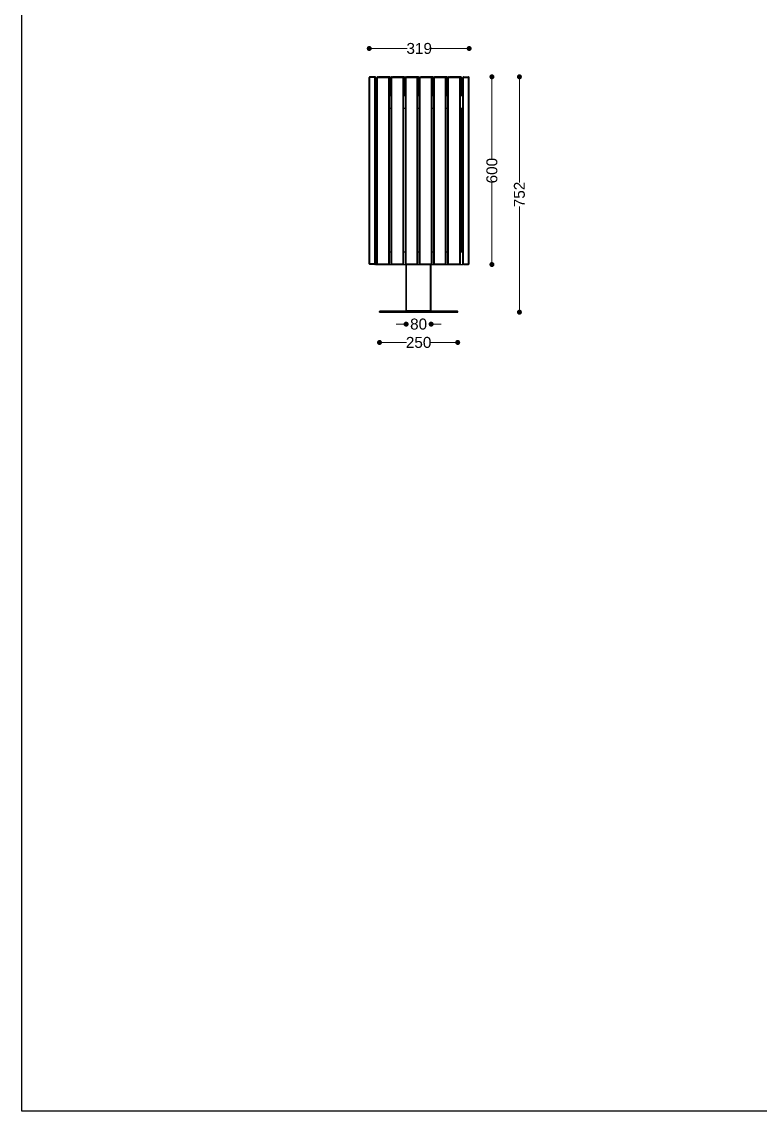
# Model space of a CAD drawing. Header units: millimetres. Extents: x 26080 to 30804, y 14395 to 20634.
# Drawn here: x 26080 to 28442, y 14395 to 17877 of the extents above; entities that cross this region are included whole.
import ezdxf

# ---------------------------------------------------------------- set-up
doc = ezdxf.new("R2010")
doc.units = ezdxf.units.MM
doc.header["$LTSCALE"] = 3
doc.layers.add('Default', color=7, linetype='Continuous')
doc.layers.add('Red', color=1, linetype='Continuous')
doc.styles.get("Standard").update_dxf_attribs({"font": 'arial.ttf'})
doc.dimstyles.new('MATEUSZ', dxfattribs={"dimtxt": 35, "dimasz": 16, "dimexe": 0.18, "dimexo": 0.0625, "dimgap": 0.09, "dimtad": 0, "dimdec": 0, "dimdsep": 46, "dimtxsty": 'Standard', "dimblk": 'DOT', "dimcen": 0.09, "dimse1": 1, "dimse2": 1, "dimadec": 0, "dimazin": 0, "dimtfac": 1, "dimtdec": 0, "dimtofl": 0, "dimtmove": 0, "dimatfit": 3, "dimfxl": 1, "dimtolj": 1, "dimtzin": 0, "dimlwd": 9, "dimlwe": 9, "dimarcsym": 0})

# ---------------------------------------------------------------- blocks, each defined once
blk = doc.blocks.new('_Dot')
at = {"color": 0, "linetype": 'ByBlock', "lineweight": -2}
blk.add_line((-0.5, 0), (-1, 0), dxfattribs=at)
at = {"color": 0, "linetype": 'ByBlock', "const_width": 0.5}
blk.add_lwpolyline([(-0.25, 0, 1), (0.25, 0, 1)], format="xyb", close=True, dxfattribs=at)
blk = doc.blocks.new('*D102')
at = {"color": 0, "lineweight": 9, "transparency": 16777216}
for p, q in [((27207.5, 17791.6), (27312.4, 17791.6)), ((27494.9, 17791.6), (27390, 17791.6))]:
    blk.add_line(p, q, dxfattribs=at)
at = {"layer": 'Defpoints', "color": 0, "transparency": 16777216}
for p in [(27510.9, 17791.6), (27191.5, 17699.1), (27510.9, 17699.1)]:
    blk.add_point(p, dxfattribs=at)
at = {"color": 0, "lineweight": 9, "transparency": 16777216, "xscale": 16, "yscale": 16, "zscale": 16, "rotation": 180}
blk.add_blockref('_Dot', (27191.5, 17791.6), dxfattribs=at)
at = {"color": 0, "lineweight": 9, "transparency": 16777216, "xscale": 16, "yscale": 16, "zscale": 16}
blk.add_blockref('_Dot', (27510.9, 17791.6), dxfattribs=at)
at = {"color": 0, "transparency": 16777216, "insert": (27351.2, 17791.6), "char_height": 35, "attachment_point": 5}
blk.add_mtext('\\A1;319', dxfattribs=at)
blk = doc.blocks.new('*D103')
at = {"color": 0, "lineweight": 9, "transparency": 16777216}
for p, q in [((27293.3, 16910.5), (27277.3, 16910.5)), ((27405.3, 16910.5), (27421.3, 16910.5))]:
    blk.add_line(p, q, dxfattribs=at)
at = {"layer": 'Defpoints', "color": 0, "transparency": 16777216}
for p in [(27309.3, 16954.3), (27389.3, 16954.3), (27389.3, 16910.5)]:
    blk.add_point(p, dxfattribs=at)
at = {"color": 0, "lineweight": 9, "transparency": 16777216, "xscale": 16, "yscale": 16, "zscale": 16}
blk.add_blockref('_Dot', (27309.3, 16910.5), dxfattribs=at)
at = {"color": 0, "lineweight": 9, "transparency": 16777216, "xscale": 16, "yscale": 16, "zscale": 16, "rotation": 180}
blk.add_blockref('_Dot', (27389.3, 16910.5), dxfattribs=at)
at = {"color": 0, "transparency": 16777216, "insert": (27349.3, 16910.5), "char_height": 35, "attachment_point": 5}
blk.add_mtext('\\A1;80', dxfattribs=at)
blk = doc.blocks.new('*D104')
at = {"color": 0, "lineweight": 9, "transparency": 16777216}
for p, q in [((27240.3, 16851.9), (27310.3, 16851.9)), ((27458.3, 16851.9), (27388.3, 16851.9))]:
    blk.add_line(p, q, dxfattribs=at)
at = {"layer": 'Defpoints', "color": 0, "transparency": 16777216}
for p in [(27224.3, 16948.7), (27474.3, 16948.7), (27474.3, 16851.9)]:
    blk.add_point(p, dxfattribs=at)
at = {"color": 0, "lineweight": 9, "transparency": 16777216, "xscale": 16, "yscale": 16, "zscale": 16, "rotation": 180}
blk.add_blockref('_Dot', (27224.3, 16851.9), dxfattribs=at)
at = {"color": 0, "lineweight": 9, "transparency": 16777216, "xscale": 16, "yscale": 16, "zscale": 16}
blk.add_blockref('_Dot', (27474.3, 16851.9), dxfattribs=at)
at = {"color": 0, "transparency": 16777216, "insert": (27349.3, 16851.9), "char_height": 35, "attachment_point": 5}
blk.add_mtext('\\A1;250', dxfattribs=at)
blk = doc.blocks.new('*D105')
at = {"color": 0, "lineweight": 9, "transparency": 16777216}
for p, q in [((27583.8, 17685.1), (27583.8, 17439.9)), ((27583.8, 17117.1), (27583.8, 17362.3))]:
    blk.add_line(p, q, dxfattribs=at)
at = {"layer": 'Defpoints', "color": 0, "transparency": 16777216}
for p in [(27508.9, 17701.1), (27508.9, 17101.1), (27583.8, 17101.1)]:
    blk.add_point(p, dxfattribs=at)
at = {"color": 0, "lineweight": 9, "transparency": 16777216, "xscale": 16, "yscale": 16, "zscale": 16}
for p, rotation in [((27583.8, 17701.1), 90), ((27583.8, 17101.1), 270)]:
    blk.add_blockref('_Dot', p, dxfattribs=dict(at, rotation=rotation))
at = {"color": 0, "transparency": 16777216, "insert": (27583.8, 17401.1), "char_height": 35, "attachment_point": 5, "rotation": 90}
blk.add_mtext('\\A1;600', dxfattribs=at)
blk = doc.blocks.new('*D106')
at = {"color": 0, "lineweight": 9, "transparency": 16777216}
for p, q in [((27671.7, 17685.1), (27671.7, 17363.4)), ((27671.7, 16964.7), (27671.7, 17286.5))]:
    blk.add_line(p, q, dxfattribs=at)
at = {"layer": 'Defpoints', "color": 0, "transparency": 16777216}
for p in [(27508.9, 17701.1), (27671.7, 17701.1), (27474.3, 16948.7)]:
    blk.add_point(p, dxfattribs=at)
at = {"color": 0, "lineweight": 9, "transparency": 16777216, "xscale": 16, "yscale": 16, "zscale": 16}
for p, rotation in [((27671.7, 17701.1), 90), ((27671.7, 16948.7), 270)]:
    blk.add_blockref('_Dot', p, dxfattribs=dict(at, rotation=rotation))
at = {"color": 0, "transparency": 16777216, "insert": (27671.7, 17324.9), "char_height": 35, "attachment_point": 5, "rotation": 90}
blk.add_mtext('\\A1;752', dxfattribs=at)

msp = doc.modelspace()

# ---------------------------------------------------------------- linework, layer by layer
msp.add_lwpolyline([(26080.1, 20633.8), (30803.7, 20633.8), (30803.7, 14394.7), (26080.1, 14394.7)], close=True)
at = {"layer": 'Default'}
for p, q in [((27211.5, 17641.1), (27216.1, 17641.1)), ((27256.1, 17641.1), (27261.5, 17641.1)), ((27301.5, 17641.1), (27307, 17641.1)), ((27347, 17641.1), (27352.4, 17641.1)), ((27392.4, 17641.1), (27397.8, 17641.1)), ((27437.8, 17641.1), (27443.3, 17641.1)), ((27483.3, 17641.1), (27490.9, 17641.1)), ((27211.5, 17601.1), (27216.1, 17601.1)), ((27256.1, 17601.1), (27261.5, 17601.1)), ((27301.5, 17601.1), (27307, 17601.1)), ((27347, 17601.1), (27352.4, 17601.1)), ((27392.4, 17601.1), (27397.8, 17601.1)), ((27437.8, 17601.1), (27443.3, 17601.1)), ((27483.3, 17601.1), (27490.9, 17601.1)), ((27211.5, 17141.1), (27216.1, 17141.1)), ((27256.1, 17141.1), (27261.5, 17141.1)), ((27301.5, 17141.1), (27307, 17141.1)), ((27347, 17141.1), (27352.4, 17141.1)), ((27392.4, 17141.1), (27397.8, 17141.1)), ((27437.8, 17141.1), (27443.3, 17141.1)), ((27483.3, 17141.1), (27490.9, 17141.1)), ((27490.9, 17101.1), (27490.9, 17141.1)), ((27210.9, 17101.1), (27210.9, 17101.7)), ((27210.9, 17101.1), (27490.9, 17101.1)), ((27309.3, 16954.3), (27309.3, 17101.1)), ((27310.9, 16954.3), (27310.9, 17101.1)), ((27387.7, 16954.3), (27387.7, 17101.1)), ((27389.3, 16954.3), (27389.3, 17101.1)), ((27224.3, 16951.1), (27225.9, 16952.7)), ((27224.3, 16948.7), (27224.3, 16951.1)), ((27225.9, 16951.1), (27224.3, 16951.1)), ((27224.3, 16948.7), (27225.9, 16948.7)), ((27225.9, 16952.7), (27472.7, 16952.7)), ((27225.9, 16952.7), (27225.9, 16951.1)), ((27225.9, 16948.7), (27225.9, 16951.1)), ((27225.9, 16951.1), (27472.7, 16951.1)), ((27225.9, 16948.7), (27472.7, 16948.7)), ((27310.9, 16954.3), (27387.7, 16954.3)), ((27472.7, 16952.7), (27474.3, 16951.1)), ((27472.7, 16951.1), (27472.7, 16952.7)), ((27474.3, 16951.1), (27472.7, 16951.1)), ((27472.7, 16948.7), (27472.7, 16951.1)), ((27472.7, 16948.7), (27474.3, 16948.7)), ((27474.3, 16948.7), (27474.3, 16951.1))]:
    msp.add_line(p, q, dxfattribs=at)
for points in [[(27309.3, 16954.3, 0), (27309.3, 16954.3, 0), (27309.3, 16954.3, 0), (27309.3, 16954.3, 0), (27309.3, 16954.3, 0), (27309.3, 16954.3, 0), (27309.3, 16954.3, 0), (27309.3, 16954.3, 0), (27309.3, 16954.3, 0), (27309.3, 16954.3, 0), (27309.3, 16954.3, 0), (27309.3, 16954.3, 0), (27309.3, 16954.3, 0), (27309.3, 16954.3, 0), (27309.3, 16954.3, 0), (27309.5, 16954.3, 0), (27310.9, 16954.3, 0)], [(27310.9, 16954.3, 0), (27310.9, 16952.7, 0)], [(27387.7, 16952.7, 0), (27387.7, 16952.7, 0), (27387.7, 16952.7, 0), (27387.7, 16952.7, 0), (27387.7, 16952.7, 0), (27387.7, 16952.7, 0), (27387.7, 16952.7, 0), (27387.7, 16952.7, 0), (27387.7, 16952.7, 0), (27387.7, 16952.7, 0), (27387.7, 16952.7, 0), (27387.7, 16952.7, 0), (27387.7, 16952.7, 0), (27387.7, 16952.7, 0), (27387.7, 16952.7, 0), (27387.7, 16952.8, 0), (27387.7, 16952.9, 0), (27387.7, 16954.3, 0)], [(27387.7, 16954.3, 0), (27389.3, 16954.3, 0)]]:
    msp.add_polyline3d(points, dxfattribs=at)
for centre, start, end in [((27310.9, 16954.3), 180, 270), ((27387.7, 16954.3), 270, 0)]:
    msp.add_arc(centre, 1.6, start, end, dxfattribs=at)
at = {"layer": 'Red'}
for p, q in [((27191.5, 17103.1), (27191.5, 17699.1)), ((27209.5, 17701.1), (27193.5, 17701.1)), ((27193.5, 17103.1), (27193.5, 17699.1)), ((27209.5, 17699.1), (27193.5, 17699.1)), ((27209.5, 17103.1), (27209.5, 17699.1)), ((27211.5, 17103.1), (27211.5, 17699.1)), ((27216.1, 17103.1), (27216.1, 17699.1)), ((27218.1, 17701.1), (27254.1, 17701.1)), ((27218.1, 17699.1), (27254.1, 17699.1)), ((27218.1, 17103.1), (27218.1, 17699.1)), ((27257.1, 17701.1), (27221.1, 17701.1)), ((27254.1, 17103.1), (27254.1, 17699.1)), ((27257.1, 17699.1), (27255.9, 17699.1)), ((27256.1, 17103.1), (27256.1, 17699.1)), ((27257.1, 17641.1), (27257.1, 17699.1)), ((27259.1, 17641.1), (27259.1, 17699.1)), ((27261.5, 17103.1), (27261.5, 17699.1)), ((27263.5, 17701.1), (27299.5, 17701.1)), ((27263.5, 17103.1), (27263.5, 17699.1)), ((27263.5, 17699.1), (27299.5, 17699.1)), ((27302.5, 17701.1), (27266.5, 17701.1)), ((27299.5, 17103.1), (27299.5, 17699.1)), ((27302.5, 17699.1), (27301.4, 17699.1)), ((27301.5, 17103.1), (27301.5, 17699.1)), ((27302.5, 17641.1), (27302.5, 17699.1)), ((27304.5, 17641.1), (27304.5, 17699.1)), ((27307, 17103.1), (27307, 17699.1)), ((27309, 17701.1), (27345, 17701.1)), ((27309, 17103.1), (27309, 17699.1)), ((27309, 17699.1), (27345, 17699.1)), ((27348, 17701.1), (27312, 17701.1)), ((27345, 17103.1), (27345, 17699.1)), ((27348, 17699.1), (27346.7, 17699.1)), ((27347, 17103.1), (27347, 17699.1)), ((27348, 17641.1), (27348, 17699.1)), ((27350, 17641.1), (27350, 17699.1)), ((27352.4, 17103.1), (27352.4, 17699.1)), ((27354.4, 17701.1), (27390.4, 17701.1)), ((27354.4, 17699.1), (27390.4, 17699.1)), ((27354.4, 17103.1), (27354.4, 17699.1)), ((27393.4, 17701.1), (27357.4, 17701.1)), ((27390.4, 17103.1), (27390.4, 17699.1)), ((27393.4, 17699.1), (27392.1, 17699.1)), ((27392.4, 17103.1), (27392.4, 17699.1)), ((27393.4, 17641.1), (27393.4, 17699.1)), ((27395.4, 17641.1), (27395.4, 17699.1)), ((27397.8, 17103.1), (27397.8, 17699.1)), ((27399.8, 17701.1), (27435.8, 17701.1)), ((27399.8, 17103.1), (27399.8, 17699.1)), ((27399.8, 17699.1), (27435.8, 17699.1)), ((27438.9, 17701.1), (27402.9, 17701.1)), ((27435.8, 17103.1), (27435.8, 17699.1)), ((27438.9, 17699.1), (27437.6, 17699.1)), ((27437.8, 17103.1), (27437.8, 17699.1)), ((27438.9, 17641.1), (27438.9, 17699.1)), ((27440.9, 17641.1), (27440.9, 17699.1)), ((27443.3, 17103.1), (27443.3, 17699.1)), ((27445.3, 17701.1), (27481.3, 17701.1)), ((27445.3, 17699.1), (27481.3, 17699.1)), ((27445.3, 17103.1), (27445.3, 17699.1)), ((27484.3, 17701.1), (27448.3, 17701.1)), ((27481.3, 17103.1), (27481.3, 17699.1)), ((27484.3, 17699.1), (27483, 17699.1)), ((27483.3, 17103.1), (27483.3, 17699.1)), ((27484.3, 17641.1), (27484.3, 17699.1)), ((27486.3, 17641.1), (27486.3, 17699.1)), ((27490.9, 17103.1), (27490.9, 17699.1)), ((27492.9, 17701.1), (27508.9, 17701.1)), ((27492.9, 17103.1), (27492.9, 17699.1)), ((27492.9, 17699.1), (27508.9, 17699.1)), ((27508.9, 17103.1), (27508.9, 17699.1)), ((27510.9, 17103.1), (27510.9, 17699.1)), ((27484.3, 17141.1), (27484.3, 17601.1)), ((27486.3, 17141.1), (27486.3, 17601.1)), ((27209.5, 17103.1), (27193.5, 17103.1)), ((27209.5, 17101.1), (27193.5, 17101.1)), ((27218.1, 17103.1), (27254.1, 17103.1)), ((27218.1, 17101.1), (27254.1, 17101.1)), ((27263.5, 17103.1), (27299.5, 17103.1)), ((27263.5, 17101.1), (27299.5, 17101.1)), ((27309, 17103.1), (27345, 17103.1)), ((27309, 17101.1), (27345, 17101.1)), ((27354.4, 17103.1), (27390.4, 17103.1)), ((27354.4, 17101.1), (27390.4, 17101.1)), ((27399.8, 17103.1), (27435.8, 17103.1)), ((27399.8, 17101.1), (27435.8, 17101.1)), ((27445.3, 17103.1), (27481.3, 17103.1)), ((27445.3, 17101.1), (27481.3, 17101.1)), ((27492.9, 17103.1), (27508.9, 17103.1)), ((27492.9, 17101.1), (27508.9, 17101.1))]:
    msp.add_line(p, q, dxfattribs=at)
for points in [[(27193.5, 17699.1, 0), (27191.5, 17699.1, 0)], [(27193.5, 17701.1, 0), (27193.5, 17701.1, 0), (27193.5, 17701.1, 0), (27193.5, 17701.1, 0), (27193.5, 17701.1, 0), (27193.5, 17701.1, 0), (27193.5, 17701.1, 0), (27193.5, 17701.1, 0), (27193.5, 17701.1, 0), (27193.5, 17701.1, 0), (27193.5, 17701.1, 0), (27193.5, 17701.1, 0), (27193.5, 17701.1, 0), (27193.5, 17701.1, 0), (27193.5, 17701.1, 0), (27193.5, 17701.1, 0), (27193.5, 17700.9, 0), (27193.5, 17699.1, 0)], [(27209.5, 17699.1, 0), (27209.5, 17701.1, 0)], [(27211.5, 17699.1, 0), (27211.5, 17699.1, 0), (27211.5, 17699.1, 0), (27211.5, 17699.1, 0), (27211.5, 17699.1, 0), (27211.5, 17699.1, 0), (27211.5, 17699.1, 0), (27211.5, 17699.1, 0), (27211.5, 17699.1, 0), (27211.5, 17699.1, 0), (27211.5, 17699.1, 0), (27211.5, 17699.1, 0), (27211.5, 17699.1, 0), (27211.5, 17699.1, 0), (27211.5, 17699.1, 0), (27211.4, 17699.1, 0), (27211.2, 17699.1, 0), (27209.5, 17699.1, 0)], [(27218.1, 17699.1, 0), (27216.1, 17699.1, 0)], [(27218.1, 17701.1, 0), (27218.1, 17701.1, 0), (27218.1, 17701.1, 0), (27218.1, 17701.1, 0), (27218.1, 17701.1, 0), (27218.1, 17701.1, 0), (27218.1, 17701.1, 0), (27218.1, 17701.1, 0), (27218.1, 17701.1, 0), (27218.1, 17701.1, 0), (27218.1, 17701.1, 0), (27218.1, 17701.1, 0), (27218.1, 17701.1, 0), (27218.1, 17701.1, 0), (27218.1, 17701.1, 0), (27218.1, 17701.1, 0), (27218.1, 17700.9, 0), (27218.1, 17699.1, 0)], [(27254.1, 17699.1, 0), (27254.1, 17701.1, 0)], [(27256.1, 17699.1, 0), (27256.1, 17699.1, 0), (27256.1, 17699.1, 0), (27256.1, 17699.1, 0), (27256.1, 17699.1, 0), (27256.1, 17699.1, 0), (27256.1, 17699.1, 0), (27256.1, 17699.1, 0), (27256.1, 17699.1, 0), (27256.1, 17699.1, 0), (27256.1, 17699.1, 0), (27256.1, 17699.1, 0), (27256.1, 17699.1, 0), (27256.1, 17699.1, 0), (27256.1, 17699.1, 0), (27256, 17699.1, 0), (27255.8, 17699.1, 0), (27254.1, 17699.1, 0)], [(27257.1, 17699.1, 0), (27257.1, 17701.1, 0)], [(27259.1, 17699.1, 0), (27259.1, 17699.1, 0), (27259.1, 17699.1, 0), (27259.1, 17699.1, 0), (27259.1, 17699.1, 0), (27259.1, 17699.1, 0), (27259.1, 17699.1, 0), (27259.1, 17699.1, 0), (27259.1, 17699.1, 0), (27259.1, 17699.1, 0), (27259.1, 17699.1, 0), (27259.1, 17699.1, 0), (27259.1, 17699.1, 0), (27259.1, 17699.1, 0), (27259.1, 17699.1, 0), (27259.1, 17699.1, 0), (27258.9, 17699.1, 0), (27257.1, 17699.1, 0)], [(27263.5, 17699.1, 0), (27261.5, 17699.1, 0)], [(27263.5, 17701.1, 0), (27263.5, 17701.1, 0), (27263.5, 17701.1, 0), (27263.5, 17701.1, 0), (27263.5, 17701.1, 0), (27263.5, 17701.1, 0), (27263.5, 17701.1, 0), (27263.5, 17701.1, 0), (27263.5, 17701.1, 0), (27263.5, 17701.1, 0), (27263.5, 17701.1, 0), (27263.5, 17701.1, 0), (27263.5, 17701.1, 0), (27263.5, 17701.1, 0), (27263.5, 17701.1, 0), (27263.5, 17701.1, 0), (27263.5, 17700.9, 0), (27263.5, 17699.1, 0)], [(27299.5, 17699.1, 0), (27299.5, 17701.1, 0)], [(27301.5, 17699.1, 0), (27301.5, 17699.1, 0), (27301.5, 17699.1, 0), (27301.5, 17699.1, 0), (27301.5, 17699.1, 0), (27301.5, 17699.1, 0), (27301.5, 17699.1, 0), (27301.5, 17699.1, 0), (27301.5, 17699.1, 0), (27301.5, 17699.1, 0), (27301.5, 17699.1, 0), (27301.5, 17699.1, 0), (27301.5, 17699.1, 0), (27301.5, 17699.1, 0), (27301.5, 17699.1, 0), (27301.5, 17699.1, 0), (27301.3, 17699.1, 0), (27299.5, 17699.1, 0)], [(27302.5, 17699.1, 0), (27302.5, 17701.1, 0)], [(27304.5, 17699.1, 0), (27304.5, 17699.1, 0), (27304.5, 17699.1, 0), (27304.5, 17699.1, 0), (27304.5, 17699.1, 0), (27304.5, 17699.1, 0), (27304.5, 17699.1, 0), (27304.5, 17699.1, 0), (27304.5, 17699.1, 0), (27304.5, 17699.1, 0), (27304.5, 17699.1, 0), (27304.5, 17699.1, 0), (27304.5, 17699.1, 0), (27304.5, 17699.1, 0), (27304.5, 17699.1, 0), (27304.5, 17699.1, 0), (27304.3, 17699.1, 0), (27302.5, 17699.1, 0)], [(27309, 17699.1, 0), (27307, 17699.1, 0)], [(27309, 17701.1, 0), (27309, 17701.1, 0), (27309, 17701.1, 0), (27309, 17701.1, 0), (27309, 17701.1, 0), (27309, 17701.1, 0), (27309, 17701.1, 0), (27309, 17701.1, 0), (27309, 17701.1, 0), (27309, 17701.1, 0), (27309, 17701.1, 0), (27309, 17701.1, 0), (27309, 17701.1, 0), (27309, 17701.1, 0), (27309, 17701.1, 0), (27309, 17701.1, 0), (27309, 17700.9, 0), (27309, 17699.1, 0)], [(27345, 17699.1, 0), (27345, 17701.1, 0)], [(27347, 17699.1, 0), (27347, 17699.1, 0), (27347, 17699.1, 0), (27347, 17699.1, 0), (27347, 17699.1, 0), (27347, 17699.1, 0), (27347, 17699.1, 0), (27347, 17699.1, 0), (27347, 17699.1, 0), (27347, 17699.1, 0), (27347, 17699.1, 0), (27347, 17699.1, 0), (27347, 17699.1, 0), (27347, 17699.1, 0), (27346.9, 17699.1, 0), (27346.9, 17699.1, 0), (27346.7, 17699.1, 0), (27345, 17699.1, 0)], [(27348, 17699.1, 0), (27348, 17701.1, 0)], [(27350, 17699.1, 0), (27350, 17699.1, 0), (27350, 17699.1, 0), (27350, 17699.1, 0), (27350, 17699.1, 0), (27350, 17699.1, 0), (27350, 17699.1, 0), (27350, 17699.1, 0), (27350, 17699.1, 0), (27350, 17699.1, 0), (27350, 17699.1, 0), (27350, 17699.1, 0), (27350, 17699.1, 0), (27350, 17699.1, 0), (27350, 17699.1, 0), (27349.9, 17699.1, 0), (27349.7, 17699.1, 0), (27348, 17699.1, 0)], [(27354.4, 17699.1, 0), (27352.4, 17699.1, 0)], [(27354.4, 17701.1, 0), (27354.4, 17701.1, 0), (27354.4, 17701.1, 0), (27354.4, 17701.1, 0), (27354.4, 17701.1, 0), (27354.4, 17701.1, 0), (27354.4, 17701.1, 0), (27354.4, 17701.1, 0), (27354.4, 17701.1, 0), (27354.4, 17701.1, 0), (27354.4, 17701.1, 0), (27354.4, 17701.1, 0), (27354.4, 17701.1, 0), (27354.4, 17701.1, 0), (27354.4, 17701.1, 0), (27354.4, 17701.1, 0), (27354.4, 17700.9, 0), (27354.4, 17699.1, 0)], [(27356.8, 17701, 0), (27357.1, 17701.1, 0), (27357.4, 17701.1, 0)], [(27390.4, 17699.1, 0), (27390.4, 17701.1, 0)], [(27392.4, 17699.1, 0), (27392.4, 17699.1, 0), (27392.4, 17699.1, 0), (27392.4, 17699.1, 0), (27392.4, 17699.1, 0), (27392.4, 17699.1, 0), (27392.4, 17699.1, 0), (27392.4, 17699.1, 0), (27392.4, 17699.1, 0), (27392.4, 17699.1, 0), (27392.4, 17699.1, 0), (27392.4, 17699.1, 0), (27392.4, 17699.1, 0), (27392.4, 17699.1, 0), (27392.4, 17699.1, 0), (27392.3, 17699.1, 0), (27392.2, 17699.1, 0), (27390.4, 17699.1, 0)], [(27393.4, 17699.1, 0), (27393.4, 17701.1, 0)], [(27395.4, 17699.1, 0), (27395.4, 17699.1, 0), (27395.4, 17699.1, 0), (27395.4, 17699.1, 0), (27395.4, 17699.1, 0), (27395.4, 17699.1, 0), (27395.4, 17699.1, 0), (27395.4, 17699.1, 0), (27395.4, 17699.1, 0), (27395.4, 17699.1, 0), (27395.4, 17699.1, 0), (27395.4, 17699.1, 0), (27395.4, 17699.1, 0), (27395.4, 17699.1, 0), (27395.4, 17699.1, 0), (27395.4, 17699.1, 0), (27395.2, 17699.1, 0), (27393.4, 17699.1, 0)], [(27399.8, 17699.1, 0), (27397.8, 17699.1, 0)], [(27399.8, 17701.1, 0), (27399.8, 17701.1, 0), (27399.8, 17701.1, 0), (27399.8, 17701.1, 0), (27399.8, 17701.1, 0), (27399.8, 17701.1, 0), (27399.8, 17701.1, 0), (27399.8, 17701.1, 0), (27399.8, 17701.1, 0), (27399.8, 17701.1, 0), (27399.8, 17701.1, 0), (27399.8, 17701.1, 0), (27399.8, 17701.1, 0), (27399.8, 17701.1, 0), (27399.8, 17701.1, 0), (27399.8, 17701.1, 0), (27399.8, 17700.9, 0), (27399.8, 17699.1, 0)], [(27435.8, 17699.1, 0), (27435.8, 17701.1, 0)], [(27437.8, 17699.1, 0), (27437.8, 17699.1, 0), (27437.8, 17699.1, 0), (27437.8, 17699.1, 0), (27437.8, 17699.1, 0), (27437.8, 17699.1, 0), (27437.8, 17699.1, 0), (27437.8, 17699.1, 0), (27437.8, 17699.1, 0), (27437.8, 17699.1, 0), (27437.8, 17699.1, 0), (27437.8, 17699.1, 0), (27437.8, 17699.1, 0), (27437.8, 17699.1, 0), (27437.8, 17699.1, 0), (27437.8, 17699.1, 0), (27437.6, 17699.1, 0), (27435.8, 17699.1, 0)], [(27438.9, 17699.1, 0), (27438.9, 17701.1, 0)], [(27440.9, 17699.1, 0), (27440.9, 17699.1, 0), (27440.9, 17699.1, 0), (27440.9, 17699.1, 0), (27440.9, 17699.1, 0), (27440.9, 17699.1, 0), (27440.9, 17699.1, 0), (27440.9, 17699.1, 0), (27440.9, 17699.1, 0), (27440.9, 17699.1, 0), (27440.9, 17699.1, 0), (27440.9, 17699.1, 0), (27440.9, 17699.1, 0), (27440.9, 17699.1, 0), (27440.8, 17699.1, 0), (27440.8, 17699.1, 0), (27440.6, 17699.1, 0), (27438.9, 17699.1, 0)], [(27445.3, 17699.1, 0), (27443.3, 17699.1, 0)], [(27445.3, 17701.1, 0), (27445.3, 17701.1, 0), (27445.3, 17701.1, 0), (27445.3, 17701.1, 0), (27445.3, 17701.1, 0), (27445.3, 17701.1, 0), (27445.3, 17701.1, 0), (27445.3, 17701.1, 0), (27445.3, 17701.1, 0), (27445.3, 17701.1, 0), (27445.3, 17701.1, 0), (27445.3, 17701.1, 0), (27445.3, 17701.1, 0), (27445.3, 17701.1, 0), (27445.3, 17701.1, 0), (27445.3, 17701.1, 0), (27445.3, 17700.9, 0), (27445.3, 17699.1, 0)], [(27481.3, 17699.1, 0), (27481.3, 17701.1, 0)], [(27483.3, 17699.1, 0), (27483.3, 17699.1, 0), (27483.3, 17699.1, 0), (27483.3, 17699.1, 0), (27483.3, 17699.1, 0), (27483.3, 17699.1, 0), (27483.3, 17699.1, 0), (27483.3, 17699.1, 0), (27483.3, 17699.1, 0), (27483.3, 17699.1, 0), (27483.3, 17699.1, 0), (27483.3, 17699.1, 0), (27483.3, 17699.1, 0), (27483.3, 17699.1, 0), (27483.3, 17699.1, 0), (27483.2, 17699.1, 0), (27483, 17699.1, 0), (27481.3, 17699.1, 0)], [(27484.3, 17699.1, 0), (27484.3, 17701.1, 0)], [(27486.3, 17699.1, 0), (27486.3, 17699.1, 0), (27486.3, 17699.1, 0), (27486.3, 17699.1, 0), (27486.3, 17699.1, 0), (27486.3, 17699.1, 0), (27486.3, 17699.1, 0), (27486.3, 17699.1, 0), (27486.3, 17699.1, 0), (27486.3, 17699.1, 0), (27486.3, 17699.1, 0), (27486.3, 17699.1, 0), (27486.3, 17699.1, 0), (27486.3, 17699.1, 0), (27486.3, 17699.1, 0), (27486.2, 17699.1, 0), (27486, 17699.1, 0), (27484.3, 17699.1, 0)], [(27492.9, 17699.1, 0), (27490.9, 17699.1, 0)], [(27492.9, 17701.1, 0), (27492.9, 17701.1, 0), (27492.9, 17701.1, 0), (27492.9, 17701.1, 0), (27492.9, 17701.1, 0), (27492.9, 17701.1, 0), (27492.9, 17701.1, 0), (27492.9, 17701.1, 0), (27492.9, 17701.1, 0), (27492.9, 17701.1, 0), (27492.9, 17701.1, 0), (27492.9, 17701.1, 0), (27492.9, 17701.1, 0), (27492.9, 17701.1, 0), (27492.9, 17701.1, 0), (27492.9, 17701.1, 0), (27492.9, 17700.9, 0), (27492.9, 17699.1, 0)], [(27508.9, 17699.1, 0), (27508.9, 17701.1, 0)], [(27510.9, 17699.1, 0), (27510.9, 17699.1, 0), (27510.9, 17699.1, 0), (27510.9, 17699.1, 0), (27510.9, 17699.1, 0), (27510.9, 17699.1, 0), (27510.9, 17699.1, 0), (27510.9, 17699.1, 0), (27510.9, 17699.1, 0), (27510.9, 17699.1, 0), (27510.9, 17699.1, 0), (27510.9, 17699.1, 0), (27510.9, 17699.1, 0), (27510.9, 17699.1, 0), (27510.9, 17699.1, 0), (27510.8, 17699.1, 0), (27510.6, 17699.1, 0), (27508.9, 17699.1, 0)], [(27191.5, 17103.1, 0), (27191.5, 17103.1, 0), (27191.5, 17103.1, 0), (27191.5, 17103.1, 0), (27191.5, 17103.1, 0), (27191.5, 17103.1, 0), (27191.5, 17103.1, 0), (27191.5, 17103.1, 0), (27191.5, 17103.1, 0), (27191.5, 17103.1, 0), (27191.5, 17103.1, 0), (27191.5, 17103.1, 0), (27191.5, 17103.1, 0), (27191.5, 17103.1, 0), (27191.5, 17103.1, 0), (27191.5, 17103.1, 0), (27191.7, 17103.1, 0), (27193.5, 17103.1, 0)], [(27193.5, 17103.1, 0), (27193.5, 17101.1, 0)], [(27209.5, 17101.1, 0), (27209.5, 17101.1, 0), (27209.5, 17101.1, 0), (27209.5, 17101.1, 0), (27209.5, 17101.1, 0), (27209.5, 17101.1, 0), (27209.5, 17101.1, 0), (27209.5, 17101.1, 0), (27209.5, 17101.1, 0), (27209.5, 17101.1, 0), (27209.5, 17101.1, 0), (27209.5, 17101.1, 0), (27209.5, 17101.1, 0), (27209.5, 17101.1, 0), (27209.5, 17101.2, 0), (27209.5, 17101.4, 0), (27209.5, 17103.1, 0)], [(27209.5, 17103.1, 0), (27211.5, 17103.1, 0)], [(27216.1, 17103.1, 0), (27216.1, 17103.1, 0), (27216.1, 17103.1, 0), (27216.1, 17103.1, 0), (27216.1, 17103.1, 0), (27216.1, 17103.1, 0), (27216.1, 17103.1, 0), (27216.1, 17103.1, 0), (27216.1, 17103.1, 0), (27216.1, 17103.1, 0), (27216.1, 17103.1, 0), (27216.1, 17103.1, 0), (27216.1, 17103.1, 0), (27216.1, 17103.1, 0), (27216.1, 17103.1, 0), (27216.1, 17103.1, 0), (27216.3, 17103.1, 0), (27218.1, 17103.1, 0)], [(27218.1, 17103.1, 0), (27218.1, 17101.1, 0)], [(27254.1, 17101.1, 0), (27254.1, 17101.1, 0), (27254.1, 17101.1, 0), (27254.1, 17101.1, 0), (27254.1, 17101.1, 0), (27254.1, 17101.1, 0), (27254.1, 17101.1, 0), (27254.1, 17101.1, 0), (27254.1, 17101.1, 0), (27254.1, 17101.1, 0), (27254.1, 17101.1, 0), (27254.1, 17101.1, 0), (27254.1, 17101.1, 0), (27254.1, 17101.1, 0), (27254.1, 17101.2, 0), (27254.1, 17101.4, 0), (27254.1, 17103.1, 0)], [(27254.1, 17103.1, 0), (27256.1, 17103.1, 0)], [(27261.5, 17103.1, 0), (27261.5, 17103.1, 0), (27261.5, 17103.1, 0), (27261.5, 17103.1, 0), (27261.5, 17103.1, 0), (27261.5, 17103.1, 0), (27261.5, 17103.1, 0), (27261.5, 17103.1, 0), (27261.5, 17103.1, 0), (27261.5, 17103.1, 0), (27261.5, 17103.1, 0), (27261.5, 17103.1, 0), (27261.5, 17103.1, 0), (27261.5, 17103.1, 0), (27261.5, 17103.1, 0), (27261.6, 17103.1, 0), (27261.8, 17103.1, 0), (27263.5, 17103.1, 0)], [(27263.5, 17103.1, 0), (27263.5, 17101.1, 0)], [(27299.5, 17101.1, 0), (27299.5, 17101.1, 0), (27299.5, 17101.1, 0), (27299.5, 17101.1, 0), (27299.5, 17101.1, 0), (27299.5, 17101.1, 0), (27299.5, 17101.1, 0), (27299.5, 17101.1, 0), (27299.5, 17101.1, 0), (27299.5, 17101.1, 0), (27299.5, 17101.1, 0), (27299.5, 17101.1, 0), (27299.5, 17101.1, 0), (27299.5, 17101.1, 0), (27299.5, 17101.2, 0), (27299.5, 17101.4, 0), (27299.5, 17103.1, 0)], [(27299.5, 17103.1, 0), (27301.5, 17103.1, 0)], [(27307, 17103.1, 0), (27307, 17103.1, 0), (27307, 17103.1, 0), (27307, 17103.1, 0), (27307, 17103.1, 0), (27307, 17103.1, 0), (27307, 17103.1, 0), (27307, 17103.1, 0), (27307, 17103.1, 0), (27307, 17103.1, 0), (27307, 17103.1, 0), (27307, 17103.1, 0), (27307, 17103.1, 0), (27307, 17103.1, 0), (27307, 17103.1, 0), (27307.2, 17103.1, 0), (27309, 17103.1, 0)], [(27309, 17103.1, 0), (27309, 17101.1, 0)], [(27345, 17101.1, 0), (27345, 17101.1, 0), (27345, 17101.1, 0), (27345, 17101.1, 0), (27345, 17101.1, 0), (27345, 17101.1, 0), (27345, 17101.1, 0), (27345, 17101.1, 0), (27345, 17101.1, 0), (27345, 17101.1, 0), (27345, 17101.1, 0), (27345, 17101.1, 0), (27345, 17101.1, 0), (27345, 17101.1, 0), (27345, 17101.2, 0), (27345, 17101.4, 0), (27345, 17103.1, 0)], [(27345, 17103.1, 0), (27347, 17103.1, 0)], [(27352.4, 17103.1, 0), (27352.4, 17103.1, 0), (27352.4, 17103.1, 0), (27352.4, 17103.1, 0), (27352.4, 17103.1, 0), (27352.4, 17103.1, 0), (27352.4, 17103.1, 0), (27352.4, 17103.1, 0), (27352.4, 17103.1, 0), (27352.4, 17103.1, 0), (27352.4, 17103.1, 0), (27352.4, 17103.1, 0), (27352.4, 17103.1, 0), (27352.4, 17103.1, 0), (27352.5, 17103.1, 0), (27352.6, 17103.1, 0), (27354.4, 17103.1, 0)], [(27354.4, 17103.1, 0), (27354.4, 17101.1, 0)], [(27390.4, 17101.1, 0), (27390.4, 17101.1, 0), (27390.4, 17101.1, 0), (27390.4, 17101.1, 0), (27390.4, 17101.1, 0), (27390.4, 17101.1, 0), (27390.4, 17101.1, 0), (27390.4, 17101.1, 0), (27390.4, 17101.1, 0), (27390.4, 17101.1, 0), (27390.4, 17101.1, 0), (27390.4, 17101.1, 0), (27390.4, 17101.1, 0), (27390.4, 17101.1, 0), (27390.4, 17101.2, 0), (27390.4, 17101.4, 0), (27390.4, 17103.1, 0)], [(27390.4, 17103.1, 0), (27392.4, 17103.1, 0)], [(27397.8, 17103.1, 0), (27397.8, 17103.1, 0), (27397.8, 17103.1, 0), (27397.8, 17103.1, 0), (27397.8, 17103.1, 0), (27397.8, 17103.1, 0), (27397.8, 17103.1, 0), (27397.8, 17103.1, 0), (27397.8, 17103.1, 0), (27397.8, 17103.1, 0), (27397.8, 17103.1, 0), (27397.8, 17103.1, 0), (27397.8, 17103.1, 0), (27397.8, 17103.1, 0), (27397.8, 17103.1, 0), (27397.9, 17103.1, 0), (27398.1, 17103.1, 0), (27399.8, 17103.1, 0)], [(27399.8, 17103.1, 0), (27399.8, 17101.1, 0)], [(27435.8, 17103.1, 0), (27437.8, 17103.1, 0)], [(27435.8, 17101.1, 0), (27435.8, 17101.1, 0), (27435.8, 17101.1, 0), (27435.8, 17101.1, 0), (27435.8, 17101.1, 0), (27435.8, 17101.1, 0), (27435.8, 17101.1, 0), (27435.8, 17101.1, 0), (27435.8, 17101.1, 0), (27435.8, 17101.1, 0), (27435.8, 17101.1, 0), (27435.8, 17101.1, 0), (27435.8, 17101.1, 0), (27435.8, 17101.1, 0), (27435.8, 17101.2, 0), (27435.8, 17101.4, 0), (27435.8, 17103.1, 0)], [(27443.3, 17103.1, 0), (27443.3, 17103.1, 0), (27443.3, 17103.1, 0), (27443.3, 17103.1, 0), (27443.3, 17103.1, 0), (27443.3, 17103.1, 0), (27443.3, 17103.1, 0), (27443.3, 17103.1, 0), (27443.3, 17103.1, 0), (27443.3, 17103.1, 0), (27443.3, 17103.1, 0), (27443.3, 17103.1, 0), (27443.3, 17103.1, 0), (27443.3, 17103.1, 0), (27443.3, 17103.1, 0), (27443.5, 17103.1, 0), (27445.3, 17103.1, 0)], [(27445.3, 17103.1, 0), (27445.3, 17101.1, 0)], [(27481.3, 17103.1, 0), (27483.3, 17103.1, 0)], [(27481.3, 17101.1, 0), (27481.3, 17101.1, 0), (27481.3, 17101.1, 0), (27481.3, 17101.1, 0), (27481.3, 17101.1, 0), (27481.3, 17101.1, 0), (27481.3, 17101.1, 0), (27481.3, 17101.1, 0), (27481.3, 17101.1, 0), (27481.3, 17101.1, 0), (27481.3, 17101.1, 0), (27481.3, 17101.1, 0), (27481.3, 17101.1, 0), (27481.3, 17101.1, 0), (27481.3, 17101.2, 0), (27481.3, 17101.4, 0), (27481.3, 17103.1, 0)], [(27490.9, 17103.1, 0), (27490.9, 17103.1, 0), (27490.9, 17103.1, 0), (27490.9, 17103.1, 0), (27490.9, 17103.1, 0), (27490.9, 17103.1, 0), (27490.9, 17103.1, 0), (27490.9, 17103.1, 0), (27490.9, 17103.1, 0), (27490.9, 17103.1, 0), (27490.9, 17103.1, 0), (27490.9, 17103.1, 0), (27490.9, 17103.1, 0), (27490.9, 17103.1, 0), (27490.9, 17103.1, 0), (27491.1, 17103.1, 0), (27492.9, 17103.1, 0)], [(27492.9, 17103.1, 0), (27492.9, 17101.1, 0)], [(27508.9, 17101.1, 0), (27508.9, 17101.1, 0), (27508.9, 17101.1, 0), (27508.9, 17101.1, 0), (27508.9, 17101.1, 0), (27508.9, 17101.1, 0), (27508.9, 17101.1, 0), (27508.9, 17101.1, 0), (27508.9, 17101.1, 0), (27508.9, 17101.1, 0), (27508.9, 17101.1, 0), (27508.9, 17101.1, 0), (27508.9, 17101.1, 0), (27508.9, 17101.1, 0), (27508.9, 17101.2, 0), (27508.9, 17101.4, 0), (27508.9, 17103.1, 0)], [(27508.9, 17103.1, 0), (27510.9, 17103.1, 0)]]:
    msp.add_polyline3d(points, dxfattribs=at)
for centre, start, end in [((27193.5, 17699.1), 90, 180), ((27209.5, 17699.1), 0, 90), ((27218.1, 17699.1), 90, 180), ((27221.1, 17699.1), 90, 104.7166), ((27254.1, 17699.1), 0, 90), ((27257.1, 17699.1), 0, 90), ((27263.5, 17699.1), 90, 180), ((27266.5, 17699.1), 90, 104.4774), ((27299.5, 17699.1), 0, 90), ((27302.5, 17699.1), 0, 90), ((27309, 17699.1), 90, 180), ((27312, 17699.1), 90, 104.2091), ((27345, 17699.1), 0, 90), ((27348, 17699.1), 0, 90), ((27354.4, 17699.1), 90, 180), ((27390.4, 17699.1), 0, 90), ((27393.4, 17699.1), 0, 90), ((27399.8, 17699.1), 90, 180), ((27402.9, 17699.1), 90, 107.7236), ((27435.8, 17699.1), 0, 90), ((27438.9, 17699.1), 0, 90), ((27445.3, 17699.1), 90, 180), ((27448.3, 17699.1), 90, 107.4618), ((27481.3, 17699.1), 0, 90), ((27484.3, 17699.1), 0, 90), ((27492.9, 17699.1), 90, 180), ((27508.9, 17699.1), 0, 90), ((27193.5, 17103.1), 180, 270), ((27209.5, 17103.1), 270, 0), ((27218.1, 17103.1), 180, 270), ((27221.1, 17103.1), 240.6768, 270), ((27254.1, 17103.1), 270, 0), ((27257.1, 17103.1), 270, 292.3577), ((27263.5, 17103.1), 180, 270), ((27266.5, 17103.1), 240.9166, 270), ((27299.5, 17103.1), 270, 0), ((27302.5, 17103.1), 270, 292.613), ((27309, 17103.1), 180, 270), ((27309, 17103.1), 180, 270), ((27345, 17103.1), 270, 0), ((27354.4, 17103.1), 180, 270), ((27390.4, 17103.1), 270, 0), ((27393.4, 17103.1), 270, 293.0915), ((27399.8, 17103.1), 180, 270), ((27402.9, 17103.1), 241.6616, 270), ((27435.8, 17103.1), 270, 0), ((27438.9, 17103.1), 270, 293.3436), ((27445.3, 17103.1), 180, 270), ((27448.3, 17103.1), 241.9051, 270), ((27481.3, 17103.1), 270, 0), ((27484.3, 17103.1), 270, 293.5959), ((27492.9, 17103.1), 180, 270), ((27508.9, 17103.1), 270, 0)]:
    msp.add_arc(centre, 2, start, end, dxfattribs=at)

# ---------------------------------------------------------------- dimensions: what is measured, and where the dimension line sits
for base, p1, p2, picture, middle in [((27510.9, 17791.6), (27191.5, 17699.1), (27510.9, 17699.1), '*D102', (27351.2, 17791.6)), ((27474.3, 16851.9), (27224.3, 16948.7), (27474.3, 16948.7), '*D104', (27349.3, 16851.9)), ((27389.3, 16910.5), (27309.3, 16954.3), (27389.3, 16954.3), '*D103', (27349.3, 16910.5))]:
    dim = msp.add_linear_dim(base=base, p1=p1, p2=p2, dimstyle='MATEUSZ')
    dim.commit()
    dim.dimension.update_dxf_attribs({"geometry": picture, "text_midpoint": middle})
for base, p1, p2, picture, middle in [((27671.7, 17701.1), (27474.3, 16948.7), (27508.9, 17701.1), '*D106', (27671.7, 17324.9)), ((27583.8, 17101.1), (27508.9, 17701.1), (27508.9, 17101.1), '*D105', (27583.8, 17401.1))]:
    dim = msp.add_linear_dim(base=base, p1=p1, p2=p2, angle=90, dimstyle='MATEUSZ')
    dim.commit()
    dim.dimension.update_dxf_attribs({"geometry": picture, "text_midpoint": middle})

doc.saveas('drawing.dxf')
